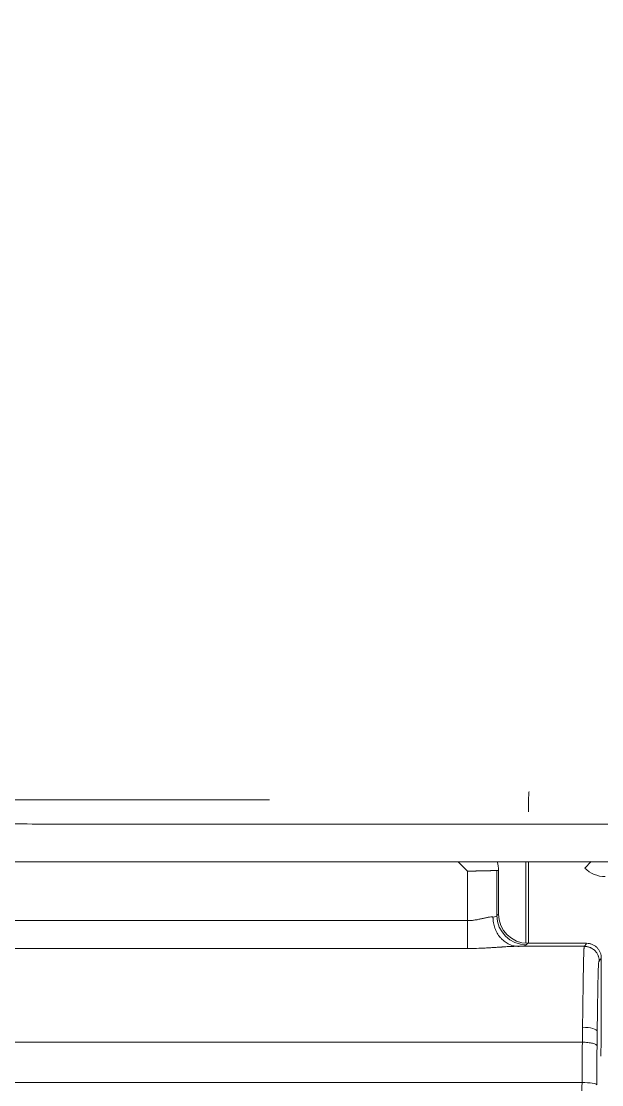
# Model space of a CAD drawing. Header units: inches. Extents: x 405346 to 489838, y -25612 to 14934.
# Drawn here: x 466959.98 to 466978.72, y 3967.93 to 4002.28 of the extents above; entities that cross this region are included whole.
import ezdxf

# ---------------------------------------------------------------- set-up
doc = ezdxf.new("R2010")
doc.units = ezdxf.units.IN
doc.header["$LTSCALE"] = 200
doc.header["$MEASUREMENT"] = 0
doc.layers.add('SS-EQ', color=2, linetype='Continuous', lineweight=20)

# ---------------------------------------------------------------- blocks, each defined once
blk = doc.blocks.new('4way무풍')
at = {"layer": 'SS-EQ'}
for p, q in [((-276.272, -344.291), (-284.783, -344.291)), ((-269.875, -346.6), (-270.181, -346.294)), ((-267.992, -346.294), (-267.992, -348.928)), ((-267.909, -346.294), (-267.909, -348.93)), ((-265.887, -346.292), (-266.094, -346.499)), ((-269.875, -348.196), (-269.875, -346.6)), ((-268.876, -346.579), (-268.928, -346.579)), ((-268.928, -346.579), (-268.928, -348.036)), ((-268.876, -347.984), (-268.876, -346.579)), ((-268.928, -348.036), (-268.876, -347.984)), ((-284.783, -348.196), (-269.875, -348.196)), ((-269.875, -349.098), (-269.875, -348.196)), ((-266.103, -349.027), (-268.325, -349.027)), ((-267.93, -348.93), (-267.982, -348.982)), ((-267.93, -348.93), (-266.032, -348.93)), ((-269.875, -349.098), (-284.783, -349.098)), ((-284.783, -353.428), (-266.182, -353.428))]:
    blk.add_line(p, q, dxfattribs=at)
blk.add_arc((-269.824, -346.579), 0.948, 0, 17.5617, dxfattribs=at)
for centre, major_axis, ratio, start_param, end_param in [((-267.893, -344.7), (0, 0.67), 0.024678, 0.024648, 1.5461), ((-265.423, -345.828), (-0.671, -0.671), 0.998783, 0, 0.775553), ((-269.875, -348.031), (0.948, 0), 0.104816, 5.754013, 6.230825), ((-267.982, -348.036), (-0.67, 0.67), 0.997265, 0.786768, 2.354825), ((-267.927, -347.981), (0.672, 0.672), 0.997265, 2.357564, 3.925621), ((-269.875, -348.977), (1.895, 0), 0.052408, 5.735747, 6.230825), ((-266.165, -351.775), (0.474, -0.006), 0.28268, 0.036391, 1.574279), ((-266.182, -353.498), (0.474, -0.004), 0.147083, 0.03553, 1.572098)]:
    blk.add_ellipse(centre, major_axis=major_axis, ratio=ratio, start_param=start_param, end_param=end_param, dxfattribs=at)
for points, knots in [([(-0.032, -346.294), (-6.969, -346.294), (-13.906, -346.294), (-27.78, -346.294), (-34.717, -346.294), (-55.528, -346.294), (-69.403, -346.294), (-97.151, -346.294), (-111.025, -346.294), (-138.774, -346.294), (-152.648, -346.294), (-180.396, -346.294), (-194.27, -346.294), (-215.082, -346.294), (-222.019, -346.294), (-235.893, -346.294), (-242.83, -346.294), (-253.236, -346.294), (-256.704, -346.293), (-263.641, -346.293), (-267.11, -346.294), (-272.313, -346.294), (-274.047, -346.294), (-276.648, -346.294), (-277.515, -346.294), (-279.25, -346.294), (-280.117, -346.293), (-281.418, -346.293), (-281.851, -346.293), (-282.718, -346.293), (-283.152, -346.293), (-283.802, -346.293), (-284.019, -346.294), (-284.453, -346.294), (-284.669, -346.294), (-285.103, -346.294), (-285.32, -346.293), (-285.753, -346.291), (-285.97, -346.288), (-286.62, -346.277), (-287.053, -346.265), (-287.92, -346.232), (-288.353, -346.21), (-289.653, -346.133), (-290.519, -346.062), (-291.817, -345.929), (-292.25, -345.88), (-292.899, -345.799), (-293.116, -345.771), (-293.548, -345.713), (-294.627, -345.561), (-295.697, -345.382), (-298.249, -344.898), (-299.929, -344.504), (-302.417, -343.81), (-304.065, -343.313), (-305.692, -342.746), (-308.116, -341.843), (-309.711, -341.172), (-311.481, -340.336), (-311.677, -340.242), (-312.069, -340.051), (-312.265, -339.955), (-312.85, -339.663), (-313.238, -339.464), (-314.393, -338.857), (-315.91, -338.018), (-317.384, -337.119), (-318.837, -336.19), (-319.553, -335.711), (-320.962, -334.724), (-322.351, -333.708), (-324.369, -332.095), (-326.323, -330.394), (-327.582, -329.2), (-328.355, -328.435), (-328.586, -328.204), (-328.815, -327.971), (-328.968, -327.815), (-329.044, -327.737), (-329.423, -327.345), (-329.723, -327.029), (-330.61, -326.073), (-331.762, -324.777), (-333.398, -322.77), (-334.43, -321.391), (-335.932, -319.291), (-336.873, -317.851), (-338.196, -315.627), (-339.047, -314.124), (-339.838, -312.58), (-340.313, -311.601), (-340.454, -311.306), (-340.593, -311.01), (-340.685, -310.813), (-340.731, -310.713), (-340.958, -310.218), (-341.135, -309.821), (-341.654, -308.624), (-342.309, -307.019), (-343.186, -304.583), (-343.7, -302.939), (-344.419, -300.46), (-344.828, -298.788), (-345.336, -296.251), (-345.487, -295.401), (-345.755, -293.691), (-345.871, -292.831), (-345.994, -291.749), (-346.017, -291.533), (-346.062, -291.099), (-346.083, -290.882), (-346.143, -290.23), (-346.178, -289.796), (-346.239, -288.927), (-346.265, -288.493), (-346.307, -287.624), (-346.324, -287.19), (-346.342, -286.538), (-346.347, -286.321), (-346.354, -285.886), (-346.356, -285.669), (-346.359, -285.235), (-346.359, -285.017), (-346.359, -284.583), (-346.359, -284.366), (-346.358, -283.714), (-346.358, -283.28), (-346.358, -282.411), (-346.358, -281.976), (-346.358, -280.673), (-346.358, -279.804), (-346.359, -278.066), (-346.359, -277.197), (-346.359, -274.59), (-346.359, -272.852), (-346.358, -264.163), (-346.358, -257.211), (-346.359, -236.356), (-346.359, -222.453), (-346.359, -194.646), (-346.359, -180.743), (-346.359, -152.936), (-346.359, -139.033), (-346.359, -111.226), (-346.359, -69.517), (-346.359, -27.807), (-346.359, 0)], [0, 0, 0, 0, 0.03125, 0.03125, 0.0625, 0.0625, 0.125, 0.125, 0.1875, 0.1875, 0.25, 0.25, 0.3125, 0.3125, 0.34375, 0.34375, 0.375, 0.375, 0.390625, 0.390625, 0.40625, 0.40625, 0.414063, 0.414063, 0.417969, 0.417969, 0.421875, 0.421875, 0.423828, 0.423828, 0.425781, 0.425781, 0.426758, 0.426758, 0.427734, 0.427734, 0.428711, 0.428711, 0.429688, 0.429688, 0.431641, 0.431641, 0.433594, 0.433594, 0.4375, 0.4375, 0.439453, 0.439453, 0.44043, 0.44043, 0.441406, 0.445313, 0.445313, 0.453125, 0.453125, 0.457031, 0.460938, 0.460938, 0.46875, 0.46875, 0.469727, 0.469727, 0.470703, 0.470703, 0.472656, 0.472656, 0.476563, 0.480469, 0.480469, 0.484375, 0.484375, 0.488281, 0.492188, 0.496094, 0.5, 0.5, 0.500977, 0.501465, 0.501465, 0.501953, 0.501953, 0.503906, 0.503906, 0.507813, 0.511719, 0.515625, 0.515625, 0.523438, 0.523438, 0.527344, 0.53125, 0.53125, 0.532227, 0.532715, 0.532715, 0.533203, 0.533203, 0.535156, 0.535156, 0.539063, 0.542969, 0.546875, 0.546875, 0.554688, 0.554688, 0.558594, 0.558594, 0.5625, 0.5625, 0.563477, 0.563477, 0.564453, 0.564453, 0.566406, 0.566406, 0.568359, 0.568359, 0.570313, 0.570313, 0.571289, 0.571289, 0.572266, 0.572266, 0.573242, 0.573242, 0.574219, 0.574219, 0.576172, 0.576172, 0.578125, 0.578125, 0.582031, 0.582031, 0.585938, 0.585938, 0.59375, 0.59375, 0.625, 0.625, 0.6875, 0.6875, 0.75, 0.75, 0.8125, 0.8125, 0.875, 1, 1, 1, 1]), ([(-345.164, 0), (-345.164, -27.72), (-345.163, -69.3), (-345.162, -110.879), (-345.161, -138.599), (-345.16, -152.459), (-345.158, -180.179), (-345.157, -194.038), (-345.154, -221.758), (-345.152, -235.618), (-345.147, -256.408), (-345.146, -263.338), (-345.145, -272), (-345.144, -273.733), (-345.144, -276.331), (-345.144, -277.198), (-345.143, -278.93), (-345.142, -279.796), (-345.142, -281.096), (-345.141, -281.529), (-345.141, -282.395), (-345.141, -282.828), (-345.141, -283.694), (-345.141, -284.128), (-345.14, -284.777), (-345.139, -284.994), (-345.136, -285.427), (-345.134, -285.643), (-345.124, -286.293), (-345.113, -286.726), (-345.08, -287.592), (-345.06, -288.025), (-345.009, -288.891), (-344.978, -289.324), (-344.926, -289.973), (-344.898, -290.298), (-344.868, -290.623), (-344.847, -290.839), (-344.836, -290.947), (-344.736, -291.92), (-344.629, -292.78), (-344.379, -294.49), (-344.236, -295.341), (-343.754, -297.876), (-343.361, -299.547), (-342.665, -302.025), (-342.166, -303.667), (-341.312, -306.101), (-340.67, -307.704), (-340.162, -308.899), (-339.901, -309.494), (-339.629, -310.087), (-339.446, -310.481), (-339.353, -310.678), (-338.885, -311.657), (-338.495, -312.43), (-337.684, -313.955), (-337.263, -314.706), (-336.391, -316.189), (-335.94, -316.919), (-335.007, -318.36), (-334.525, -319.069), (-333.532, -320.468), (-332.508, -321.846), (-330.881, -323.85), (-329.735, -325.144), (-328.853, -326.098), (-328.555, -326.413), (-328.177, -326.804), (-328.101, -326.882), (-327.949, -327.038), (-327.721, -327.27), (-327.491, -327.501), (-326.721, -328.264), (-325.466, -329.454), (-323.518, -331.15), (-321.504, -332.756), (-320.119, -333.767), (-318.711, -334.749), (-317.997, -335.224), (-316.546, -336.146), (-315.81, -336.593), (-314.315, -337.455), (-313.557, -337.871), (-312.595, -338.371), (-312.305, -338.52), (-312.014, -338.667), (-311.819, -338.764), (-311.722, -338.813), (-311.235, -339.053), (-310.844, -339.241), (-309.666, -339.791), (-308.875, -340.139), (-307.283, -340.8), (-305.68, -341.425), (-303.244, -342.258), (-301.598, -342.743), (-299.114, -343.417), (-297.436, -343.797), (-294.888, -344.259), (-294.033, -344.395), (-292.957, -344.543), (-292.742, -344.571), (-292.31, -344.625), (-291.663, -344.704), (-291.015, -344.771), (-289.72, -344.892), (-288.856, -344.954), (-287.56, -345.019), (-287.128, -345.036), (-286.48, -345.054), (-286.264, -345.059), (-285.831, -345.067), (-285.615, -345.069), (-285.183, -345.073), (-284.967, -345.074), (-284.534, -345.075), (-284.318, -345.075), (-283.67, -345.076), (-283.237, -345.076), (-282.589, -345.076), (-282.373, -345.076), (-281.94, -345.076), (-281.724, -345.076), (-281.075, -345.076), (-280.643, -345.077), (-279.346, -345.077), (-278.481, -345.078), (-276.752, -345.079), (-275.887, -345.079), (-273.293, -345.079), (-271.563, -345.08), (-262.916, -345.081), (-255.998, -345.082), (-242.162, -345.085), (-235.244, -345.086), (-221.408, -345.089), (-214.49, -345.09), (-193.736, -345.092), (-179.9, -345.094), (-152.228, -345.096), (-138.392, -345.096), (-110.72, -345.097), (-96.884, -345.098), (-69.212, -345.098), (-55.376, -345.099), (-34.622, -345.099), (-27.704, -345.099), (-13.868, -345.099), (-6.95, -345.099), (-0.032, -345.099)], [0, 0, 0, 0, 0.125, 0.1875, 0.1875, 0.25, 0.25, 0.3125, 0.3125, 0.375, 0.375, 0.40625, 0.40625, 0.414063, 0.414063, 0.417969, 0.417969, 0.421875, 0.421875, 0.423828, 0.423828, 0.425781, 0.425781, 0.427734, 0.427734, 0.428711, 0.428711, 0.429688, 0.429688, 0.431641, 0.431641, 0.433594, 0.433594, 0.435547, 0.435547, 0.436523, 0.437012, 0.437012, 0.4375, 0.4375, 0.441406, 0.441406, 0.445313, 0.445313, 0.453125, 0.453125, 0.457031, 0.460938, 0.464844, 0.464844, 0.466797, 0.467773, 0.467773, 0.46875, 0.46875, 0.472656, 0.472656, 0.476563, 0.476563, 0.480469, 0.480469, 0.484375, 0.484375, 0.488281, 0.492188, 0.496094, 0.496094, 0.498047, 0.498047, 0.498535, 0.498535, 0.499023, 0.5, 0.5, 0.503906, 0.507813, 0.511719, 0.515625, 0.515625, 0.519531, 0.519531, 0.523438, 0.523438, 0.527344, 0.527344, 0.52832, 0.528809, 0.528809, 0.529297, 0.529297, 0.53125, 0.53125, 0.535156, 0.535156, 0.539063, 0.542969, 0.546875, 0.546875, 0.554688, 0.554688, 0.558594, 0.558594, 0.55957, 0.55957, 0.560547, 0.5625, 0.5625, 0.566406, 0.566406, 0.568359, 0.568359, 0.569336, 0.569336, 0.570313, 0.570313, 0.571289, 0.571289, 0.572266, 0.572266, 0.574219, 0.574219, 0.575195, 0.575195, 0.576172, 0.576172, 0.578125, 0.578125, 0.582031, 0.582031, 0.585938, 0.585938, 0.59375, 0.59375, 0.625, 0.625, 0.65625, 0.65625, 0.6875, 0.6875, 0.75, 0.75, 0.8125, 0.8125, 0.875, 0.875, 0.9375, 0.9375, 0.96875, 0.96875, 1, 1, 1, 1]), ([(-268.928, -346.579), (-268.929, -346.579), (-268.929, -346.579), (-268.93, -346.579), (-268.932, -346.579), (-268.933, -346.579), (-268.935, -346.579), (-268.937, -346.579), (-268.939, -346.579), (-268.942, -346.579), (-268.945, -346.579), (-268.948, -346.579), (-268.951, -346.579), (-268.955, -346.579), (-268.958, -346.579), (-268.962, -346.579), (-268.967, -346.58), (-268.971, -346.58), (-268.976, -346.58), (-268.981, -346.58), (-268.986, -346.58), (-268.992, -346.58), (-268.997, -346.58), (-269.003, -346.58), (-269.01, -346.581), (-269.016, -346.581), (-269.023, -346.581), (-269.03, -346.581), (-269.037, -346.581), (-269.045, -346.581), (-269.053, -346.581), (-269.061, -346.582), (-269.069, -346.582), (-269.077, -346.582), (-269.086, -346.582), (-269.095, -346.582), (-269.104, -346.583), (-269.114, -346.583), (-269.124, -346.583), (-269.134, -346.583), (-269.144, -346.584), (-269.154, -346.584), (-269.165, -346.584), (-269.176, -346.584), (-269.187, -346.584), (-269.199, -346.585), (-269.21, -346.585), (-269.222, -346.585), (-269.233, -346.586), (-269.245, -346.586), (-269.257, -346.586), (-269.269, -346.586), (-269.282, -346.587), (-269.296, -346.587), (-269.31, -346.587), (-269.324, -346.588), (-269.339, -346.588), (-269.355, -346.588), (-269.371, -346.589), (-269.388, -346.589), (-269.405, -346.589), (-269.423, -346.59), (-269.442, -346.59), (-269.461, -346.591), (-269.481, -346.591), (-269.501, -346.592), (-269.522, -346.592), (-269.544, -346.593), (-269.566, -346.593), (-269.588, -346.593), (-269.612, -346.594), (-269.636, -346.595), (-269.66, -346.595), (-269.685, -346.596), (-269.711, -346.596), (-269.737, -346.597), (-269.763, -346.597), (-269.791, -346.598), (-269.818, -346.599), (-269.846, -346.599), (-269.865, -346.6), (-269.875, -346.6)], [0, 0, 0, 0, 0.010241, 0.020511, 0.030808, 0.041133, 0.051486, 0.061867, 0.072275, 0.082712, 0.093176, 0.103668, 0.114189, 0.124737, 0.135313, 0.145916, 0.156548, 0.167208, 0.177895, 0.18861, 0.199353, 0.210125, 0.220923, 0.23175, 0.242605, 0.253488, 0.264398, 0.275337, 0.286303, 0.297297, 0.308319, 0.319369, 0.330447, 0.341553, 0.352687, 0.363848, 0.375038, 0.386255, 0.397501, 0.408774, 0.420075, 0.431404, 0.442761, 0.454146, 0.465559, 0.476999, 0.488468, 0.499964, 0.51041, 0.521149, 0.532182, 0.54351, 0.555132, 0.567048, 0.579259, 0.591763, 0.604562, 0.617655, 0.631043, 0.644724, 0.6587, 0.67297, 0.687534, 0.702392, 0.717545, 0.732992, 0.748733, 0.764768, 0.781098, 0.797721, 0.814639, 0.831851, 0.849358, 0.867158, 0.885253, 0.903642, 0.922325, 0.941303, 0.960574, 0.98014, 1, 1, 1, 1]), ([(-269.875, -348.196), (-269.833, -348.196), (-269.792, -348.194), (-269.71, -348.188), (-269.67, -348.183), (-269.611, -348.173), (-269.591, -348.17), (-269.552, -348.163), (-269.533, -348.159), (-269.476, -348.147), (-269.44, -348.139), (-269.369, -348.123), (-269.335, -348.115), (-269.286, -348.105), (-269.27, -348.101), (-269.239, -348.095), (-269.224, -348.093), (-269.18, -348.085), (-269.153, -348.082), (-269.114, -348.079), (-269.102, -348.079), (-269.078, -348.079), (-269.067, -348.08), (-269.057, -348.081)], [0, 0, 0, 0, 0.125, 0.125, 0.25, 0.25, 0.3125, 0.3125, 0.375, 0.375, 0.5, 0.5, 0.625, 0.625, 0.6875, 0.6875, 0.75, 0.75, 0.875, 0.875, 0.9375, 0.9375, 1, 1, 1, 1]), ([(-268.256, -349.029), (-268.31, -349.027), (-268.362, -349.02), (-268.438, -349), (-268.464, -348.992), (-268.514, -348.973), (-268.539, -348.962), (-268.612, -348.925), (-268.658, -348.895), (-268.722, -348.843), (-268.744, -348.825), (-268.784, -348.785), (-268.804, -348.764), (-268.859, -348.699), (-268.892, -348.652), (-268.935, -348.575), (-268.949, -348.548), (-268.974, -348.494), (-268.985, -348.466), (-269.015, -348.382), (-269.03, -348.324), (-269.046, -348.233), (-269.05, -348.203), (-269.054, -348.157), (-269.055, -348.134), (-269.056, -348.111), (-269.057, -348.096), (-269.057, -348.088), (-269.057, -348.081)], [0, 0, 0, 0, 0.125, 0.125, 0.1875, 0.1875, 0.25, 0.25, 0.375, 0.375, 0.4375, 0.4375, 0.5, 0.5, 0.625, 0.625, 0.6875, 0.6875, 0.75, 0.75, 0.875, 0.875, 0.9375, 0.9375, 0.96875, 0.984375, 0.984375, 1, 1, 1, 1]), ([(-268.755, -349.048), (-268.761, -349.049), (-268.767, -349.049), (-268.778, -349.05), (-268.794, -349.051), (-268.833, -349.053), (-268.911, -349.059), (-269.025, -349.066), (-269.117, -349.072), (-269.21, -349.077), (-269.257, -349.08), (-269.399, -349.087), (-269.493, -349.091), (-269.683, -349.096), (-269.779, -349.098), (-269.875, -349.098)], [0, 0, 0, 0, 0.015625, 0.015625, 0.03125, 0.0625, 0.125, 0.25, 0.375, 0.375, 0.5, 0.5, 0.75, 0.75, 1, 1, 1, 1]), ([(-268.213, -349.029), (-268.23, -349.028), (-268.248, -349.028), (-268.276, -349.027), (-268.285, -349.027), (-268.305, -349.027), (-268.355, -349.027), (-268.409, -349.028), (-268.501, -349.032), (-268.549, -349.035), (-268.624, -349.039), (-268.65, -349.041), (-268.689, -349.044), (-268.702, -349.045), (-268.729, -349.047), (-268.742, -349.047), (-268.755, -349.048)], [0, 0, 0, 0, 0.125, 0.125, 0.1875, 0.1875, 0.25, 0.5, 0.5, 0.75, 0.75, 0.875, 0.875, 0.9375, 0.9375, 1, 1, 1, 1]), ([(-266.165, -351.641), (-266.163, -351.492), (-266.161, -351.343), (-266.158, -351.122), (-266.157, -351.048), (-266.155, -350.902), (-266.152, -350.683), (-266.149, -350.467), (-266.145, -350.254), (-266.144, -350.184), (-266.142, -350.079), (-266.142, -350.045), (-266.141, -349.975), (-266.14, -349.941), (-266.138, -349.838), (-266.137, -349.771), (-266.135, -349.672), (-266.134, -349.64), (-266.133, -349.592), (-266.133, -349.576), (-266.132, -349.545), (-266.132, -349.53), (-266.131, -349.457), (-266.129, -349.403), (-266.127, -349.34), (-266.127, -349.328), (-266.126, -349.304), (-266.125, -349.292), (-266.124, -349.269), (-266.124, -349.257), (-266.123, -349.241), (-266.123, -349.235), (-266.123, -349.224), (-266.123, -349.219), (-266.121, -349.173), (-266.12, -349.139), (-266.117, -349.099), (-266.116, -349.087), (-266.115, -349.072), (-266.115, -349.068), (-266.114, -349.059), (-266.113, -349.056), (-266.112, -349.049), (-266.112, -349.046), (-266.111, -349.041), (-266.109, -349.035), (-266.108, -349.031), (-266.105, -349.026), (-266.102, -349.026), (-266.1, -349.029)], [0, 0, 0, 0, 0.125, 0.125, 0.1875, 0.1875, 0.25, 0.375, 0.375, 0.4375, 0.4375, 0.46875, 0.46875, 0.5, 0.5, 0.5625, 0.5625, 0.59375, 0.59375, 0.609375, 0.609375, 0.625, 0.625, 0.6875, 0.6875, 0.703125, 0.703125, 0.71875, 0.71875, 0.734375, 0.734375, 0.742187, 0.742187, 0.75, 0.75, 0.8125, 0.8125, 0.84375, 0.84375, 0.859375, 0.859375, 0.875, 0.875, 0.890625, 0.890625, 0.90625, 0.9375, 0.9375, 1, 1, 1, 1]), ([(-265.713, -349.228), (-265.715, -349.226), (-265.721, -349.218), (-265.751, -349.18), (-265.822, -349.112), (-265.945, -349.044), (-266.047, -349.029), (-266.102, -349.029)], [0, 0, 0, 0, 0.046954, 0.170692, 0.376937, 0.687162, 1, 1, 1, 1]), ([(-265.893, -349.077), (-265.901, -349.073), (-265.909, -349.069), (-265.946, -349.054), (-265.975, -349.045), (-266.037, -349.032), (-266.068, -349.029), (-266.099, -349.029)], [0, 0, 0, 0, 0.126446, 0.126446, 0.563223, 0.563223, 1, 1, 1, 1]), ([(-266.098, -349.029), (-266.087, -349.013), (-266.076, -348.996), (-266.065, -348.98), (-266.065, -348.98), (-266.054, -348.963), (-266.043, -348.946), (-266.032, -348.93)], [0, 0, 0, 0, 0.498999, 0.498999, 0.499514, 0.499514, 1, 1, 1, 1]), ([(-266.032, -348.93), (-266.001, -348.93), (-265.97, -348.933), (-265.924, -348.942), (-265.909, -348.946), (-265.88, -348.955), (-265.865, -348.96), (-265.822, -348.978), (-265.795, -348.993), (-265.756, -349.018), (-265.743, -349.028), (-265.719, -349.047), (-265.708, -349.058), (-265.675, -349.091), (-265.656, -349.115), (-265.63, -349.154), (-265.622, -349.167), (-265.607, -349.194), (-265.594, -349.222), (-265.583, -349.251), (-265.574, -349.281), (-265.571, -349.296), (-265.562, -349.342), (-265.559, -349.373), (-265.559, -349.405)], [0, 0, 0, 0, 0.125, 0.125, 0.1875, 0.1875, 0.25, 0.25, 0.375, 0.375, 0.4375, 0.4375, 0.5, 0.5, 0.625, 0.625, 0.6875, 0.6875, 0.75, 0.8125, 0.8125, 0.875, 0.875, 1, 1, 1, 1]), ([(-265.626, -349.505), (-265.626, -349.501), (-265.626, -349.497), (-265.626, -349.489), (-265.626, -349.485), (-265.626, -349.473), (-265.628, -349.45), (-265.634, -349.412), (-265.641, -349.382), (-265.648, -349.36), (-265.65, -349.352), (-265.655, -349.338), (-265.658, -349.33), (-265.673, -349.294), (-265.688, -349.267), (-265.713, -349.228), (-265.723, -349.216), (-265.733, -349.202), (-265.735, -349.201), (-265.736, -349.2)], [0, 0, 0, 0, 0.035167, 0.035167, 0.070333, 0.070333, 0.140667, 0.281334, 0.422001, 0.422001, 0.492334, 0.492334, 0.562668, 0.562668, 0.844002, 0.844002, 0.984669, 0.984669, 1, 1, 1, 1]), ([(-265.559, -349.405), (-265.57, -349.421), (-265.581, -349.438), (-265.603, -349.471), (-265.614, -349.488), (-265.626, -349.505)], [0, 0, 0, 0, 0.495375, 0.495375, 1, 1, 1, 1]), ([(-265.559, -349.405), (-265.56, -350.152), (-265.562, -350.899), (-265.563, -351.677), (-265.563, -351.708), (-265.563, -351.739)], [0, 0, 0, 0, 0.960481, 0.960481, 1, 1, 1, 1]), ([(-265.626, -349.505), (-265.628, -349.502), (-265.63, -349.501), (-265.634, -349.504), (-265.635, -349.506), (-265.636, -349.51), (-265.637, -349.512), (-265.638, -349.516), (-265.639, -349.518), (-265.64, -349.524), (-265.641, -349.527), (-265.642, -349.534), (-265.642, -349.538), (-265.644, -349.553), (-265.645, -349.564), (-265.647, -349.591), (-265.648, -349.606), (-265.649, -349.628), (-265.65, -349.633), (-265.65, -349.642), (-265.65, -349.647), (-265.651, -349.661), (-265.652, -349.671), (-265.653, -349.701), (-265.654, -349.721), (-265.656, -349.765), (-265.657, -349.788), (-265.658, -349.836), (-265.659, -349.861), (-265.661, -349.915), (-265.661, -349.942), (-265.663, -349.988), (-265.663, -350.007), (-265.663, -350.026)], [0, 0, 0, 0, 0.157797, 0.157797, 0.236696, 0.236696, 0.276145, 0.276145, 0.315594, 0.315594, 0.355044, 0.355044, 0.394493, 0.394493, 0.473392, 0.473392, 0.55229, 0.55229, 0.572015, 0.572015, 0.59174, 0.59174, 0.631189, 0.631189, 0.710087, 0.710087, 0.788986, 0.788986, 0.867885, 0.867885, 0.946783, 0.946783, 1, 1, 1, 1]), ([(-265.663, -350.026), (-265.664, -350.064), (-265.665, -350.101), (-265.666, -350.168), (-265.667, -350.197), (-265.668, -350.255), (-265.669, -350.284), (-265.674, -350.548), (-265.678, -350.789), (-265.682, -351.095), (-265.683, -351.156), (-265.685, -351.279), (-265.685, -351.341), (-265.688, -351.527), (-265.689, -351.651), (-265.691, -351.776)], [0, 0, 0, 0, 0.068587, 0.068587, 0.120332, 0.120332, 0.172077, 0.172077, 0.586039, 0.586039, 0.689529, 0.689529, 0.793019, 0.793019, 1, 1, 1, 1]), ([(-266.17, -352.124), (-266.169, -352.043), (-266.168, -351.962), (-266.166, -351.802), (-266.165, -351.721), (-266.165, -351.641)], [0, 0, 0, 0, 0.5, 0.5, 1, 1, 1, 1]), ([(-266.17, -352.124), (-266.14, -352.124), (-266.109, -352.125), (-266.05, -352.129), (-266.021, -352.131), (-265.964, -352.138), (-265.937, -352.142), (-265.886, -352.151), (-265.862, -352.156), (-265.819, -352.167), (-265.799, -352.174), (-265.764, -352.187), (-265.749, -352.194), (-265.725, -352.208), (-265.715, -352.216), (-265.701, -352.232), (-265.698, -352.239), (-265.697, -352.247)], [0, 0, 0, 0, 0.125, 0.125, 0.25, 0.25, 0.375, 0.375, 0.5, 0.5, 0.625, 0.625, 0.75, 0.75, 0.875, 0.875, 1, 1, 1, 1]), ([(-265.697, -352.247), (-265.699, -352.453), (-265.701, -352.661), (-265.705, -353.078), (-265.707, -353.288), (-265.708, -353.499)], [0, 0, 0, 0, 0.5, 0.5, 1, 1, 1, 1]), ([(-266.214, -362.355), (-266.213, -361.608), (-266.213, -360.862), (-266.21, -359.37), (-266.206, -357.88), (-266.196, -355.651), (-266.187, -354.168), (-266.182, -353.428)], [0, 0, 0, 0, 0.25, 0.25, 0.5, 0.75, 1, 1, 1, 1])]:
    blk.add_open_spline(points, degree=3, knots=knots, dxfattribs=at)
for points, degree in [([(-265.691, -351.776), (-265.693, -351.933), (-265.695, -352.09), (-265.697, -352.247)], 3), ([(-265.571, -352.581), (-265.569, -352.3), (-265.566, -352.02), (-265.563, -351.739)], 3), ([(-284.783, -352.124), (-266.17, -352.124)], 1), ([(-266.182, -353.428), (-266.179, -352.989), (-266.175, -352.553), (-266.17, -352.124)], 3)]:
    blk.add_open_spline(points, degree=degree, dxfattribs=at)

msp = doc.modelspace()

# ---------------------------------------------------------------- block references
msp.add_blockref('4way무풍', (467244.268, 4321.426))

doc.saveas('drawing.dxf')
